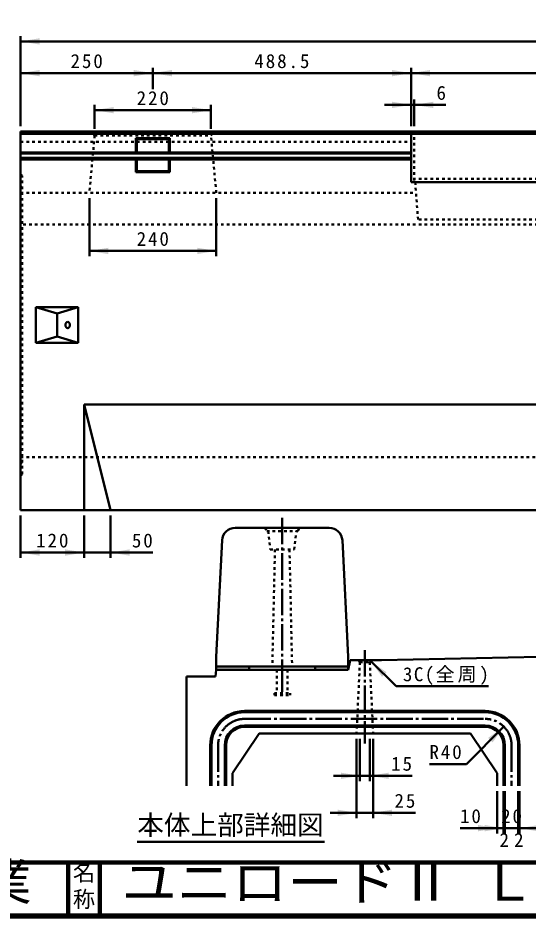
# Model space of a CAD drawing. Units: millimetres, scale not verified. Extents: x 100 to 4105, y 100 to 2870.
# Drawn here: x 1915 to 2880, y 100 to 1801 of the extents above; entities that cross this region are included whole.
import ezdxf
from ezdxf.enums import TextEntityAlignment as Align

# ---------------------------------------------------------------- set-up
doc = ezdxf.new("R2010")
doc.units = ezdxf.units.MM
doc.header["$LTSCALE"] = 5
doc.linetypes.add('USER1', pattern=[2.2, 1, -1.2])
doc.linetypes.add('USER2', pattern=[13.4, 10, -1.2, 1, -1.2])
doc.layers.add('V-nasSTD', color=7, linetype='Continuous', lineweight=35)
doc.styles.add('ＭＳ ゴシック', font='')
doc.styles.get('ＭＳ ゴシック').set_extended_font_data('MS Gothic')

msp = doc.modelspace()

# ---------------------------------------------------------------- hatches: boundary and pattern name
at = {"layer": 'V-nasSTD'}
for points in [[(1956.172, 1762.691), (1920.172, 1756.691), (1956.172, 1750.691)], [(1956.172, 1702.691), (1920.172, 1696.691), (1956.172, 1690.691)], [(2134.172, 1690.691), (2170.172, 1696.691), (2134.172, 1702.691)], [(2206.172, 1702.691), (2170.172, 1696.691), (2206.172, 1690.691)], [(2622.672, 1690.691), (2658.672, 1696.691), (2622.672, 1702.691)], [(2694.672, 1702.691), (2658.672, 1696.691), (2694.672, 1690.691)], [(2622.672, 1630.691), (2658.672, 1636.691), (2622.672, 1642.691)], [(2700.672, 1642.691), (2664.672, 1636.691), (2700.672, 1630.691)], [(2096.172, 1632.691), (2060.172, 1626.691), (2096.172, 1620.691)], [(2244.172, 1620.691), (2280.172, 1626.691), (2244.172, 1632.691)], [(2086.172, 1366.691), (2050.172, 1360.691), (2086.172, 1354.691)], [(2254.172, 1354.691), (2290.172, 1360.691), (2254.172, 1366.691)], [(1956.172, 796.691), (1920.172, 790.691), (1956.172, 784.691)], [(2004.172, 784.691), (2040.172, 790.691), (2004.172, 796.691)], [(2126.172, 796.691), (2090.172, 790.691), (2126.172, 784.691)], [(2612.121, 564.403), (2582.423, 585.616), (2603.636, 555.918)], [(2352.423, 568.741), (2352.423, 574.991), (2289.923, 574.991), (2289.923, 568.741)], [(2539.923, 568.741), (2539.923, 574.991), (2477.423, 574.991), (2477.423, 568.741)], [(2812.815, 431.898), (2834.028, 461.597), (2804.33, 440.383)], [(2525.798, 362.741), (2561.798, 368.741), (2525.798, 374.741)], [(2616.548, 374.741), (2580.548, 368.741), (2616.548, 362.741)], [(2519.548, 292.741), (2555.548, 298.741), (2519.548, 304.741)], [(2622.798, 304.741), (2586.798, 298.741), (2622.798, 292.741)], [(2785.173, 263.741), (2821.173, 269.741), (2785.173, 275.741)], [(2797.673, 263.741), (2833.673, 269.741), (2797.673, 275.741)], [(2899.673, 275.741), (2863.673, 269.741), (2899.673, 263.741)]]:
    msp.add_hatch(color=256, dxfattribs=at).paths.add_polyline_path(points)

# ---------------------------------------------------------------- linework, layer by layer
at = {"layer": 'V-nasSTD', "lineweight": 50}
for p, q in [((1920.172, 1596.691), (1920.172, 1766.691)), ((1920.172, 1756.691), (3920.172, 1756.691)), ((2170.172, 1666.691), (2170.172, 1706.691)), ((2658.672, 1596.691), (2658.672, 1706.691)), ((1920.172, 1696.691), (2170.172, 1696.691)), ((2170.172, 1696.691), (2658.672, 1696.691)), ((2658.672, 1696.691), (3181.672, 1696.691)), ((2060.172, 1591.691), (2060.172, 1636.691)), ((2280.172, 1591.691), (2280.172, 1636.691)), ((2608.672, 1636.691), (2658.672, 1636.691)), ((2658.672, 1636.691), (2664.672, 1636.691)), ((2664.672, 1596.691), (2664.672, 1646.691)), ((2724.672, 1636.691), (2664.672, 1636.691)), ((2060.172, 1626.691), (2280.172, 1626.691)), ((1920.172, 1586.691), (1920.172, 870.691)), ((1920.172, 1586.691), (2658.672, 1586.691)), ((2658.672, 1586.691), (2658.672, 1490.691)), ((3181.672, 1586.691), (2658.672, 1586.691)), ((1920.172, 1581.691), (2658.672, 1581.691)), ((2137.872, 1573.991), (2202.472, 1573.991)), ((2137.872, 1573.991), (2140.172, 1571.691)), ((2137.872, 1573.991), (2137.872, 1546.706)), ((2140.172, 1571.691), (2200.172, 1571.691)), ((2140.172, 1571.691), (2140.172, 1546.706)), ((2200.172, 1571.691), (2202.472, 1573.991)), ((2200.172, 1571.691), (2200.172, 1546.706)), ((2202.472, 1573.991), (2202.472, 1546.706)), ((2658.672, 1581.691), (2920.172, 1581.691)), ((1920.172, 1546.706), (2658.672, 1546.706)), ((1920.172, 1544.691), (2658.672, 1544.691)), ((1920.172, 1536.691), (2658.672, 1536.691)), ((1920.172, 1533.333), (2658.672, 1533.333)), ((2137.872, 1533.333), (2137.872, 1509.391)), ((2140.172, 1533.333), (2140.172, 1511.691)), ((2200.172, 1533.333), (2200.172, 1511.691)), ((2202.472, 1533.333), (2202.472, 1509.391)), ((2137.872, 1509.391), (2140.172, 1511.691)), ((2137.872, 1509.391), (2202.472, 1509.391)), ((2140.172, 1511.691), (2200.172, 1511.691)), ((2200.172, 1511.691), (2202.472, 1509.391)), ((3181.672, 1490.691), (2658.672, 1490.691)), ((2050.172, 1460.691), (2050.172, 1350.691)), ((2290.172, 1460.691), (2290.172, 1350.691)), ((2050.172, 1360.691), (2290.172, 1360.691)), ((1949.172, 1254.191), (1949.172, 1187.191)), ((1949.172, 1254.191), (2029.172, 1254.191)), ((1949.172, 1254.191), (1989.172, 1242.191)), ((1989.172, 1242.191), (2029.172, 1254.191)), ((1989.172, 1242.191), (1989.172, 1199.191)), ((2029.172, 1254.191), (2029.172, 1187.191)), ((1949.172, 1187.191), (1989.172, 1199.191)), ((1989.172, 1199.191), (2029.172, 1187.191)), ((1949.172, 1187.191), (2029.172, 1187.191)), ((2040.172, 1070.691), (2040.172, 870.691)), ((2040.172, 1070.691), (2920.172, 1070.691)), ((2040.172, 1070.691), (2090.172, 870.691)), ((1920.172, 870.691), (3920.172, 870.691)), ((1920.172, 860.691), (1920.172, 780.691)), ((2040.172, 860.691), (2040.172, 780.691)), ((2090.172, 860.691), (2090.172, 780.691)), ((2326.173, 837.491), (2503.672, 837.491)), ((2301.206, 813.772), (2289.923, 593.741)), ((2539.923, 593.741), (2528.639, 813.772)), ((1920.172, 790.691), (2040.172, 790.691)), ((2040.172, 790.691), (2090.172, 790.691)), ((2170.172, 790.691), (2090.172, 790.691)), ((2289.923, 593.741), (2289.923, 574.991)), ((2539.923, 593.741), (2539.923, 574.991)), ((2543.673, 587.491), (2539.923, 568.741)), ((2543.673, 587.491), (2602.423, 587.491)), ((2582.423, 585.616), (2630.133, 537.906)), ((2602.423, 587.491), (2902.423, 593.741)), ((2289.923, 568.741), (2288.673, 556.241)), ((2289.923, 574.991), (2289.923, 568.741)), ((2289.923, 574.991), (2539.923, 574.991)), ((2539.923, 568.741), (2289.923, 568.741)), ((2352.423, 574.991), (2352.423, 568.741)), ((2477.423, 574.991), (2477.423, 568.741)), ((2539.923, 574.991), (2539.923, 568.741)), ((2233.673, 349.741), (2233.673, 556.241)), ((2233.673, 556.241), (2288.673, 556.241)), ((2805.133, 537.906), (2630.133, 537.906)), ((2343.673, 491.241), (2798.673, 491.241)), ((2343.673, 488.741), (2798.673, 488.741)), ((2343.673, 463.741), (2798.673, 463.741)), ((2343.673, 461.241), (2798.673, 461.241)), ((2763.317, 390.886), (2834.028, 461.597)), ((2371.173, 448.741), (2321.173, 373.741)), ((2371.173, 448.741), (2771.173, 448.741)), ((2555.548, 448.741), (2586.798, 448.741)), ((2771.173, 448.741), (2821.173, 373.741)), ((2278.673, 386.241), (2278.673, 426.241)), ((2281.173, 426.241), (2281.173, 349.741)), ((2306.173, 426.241), (2306.173, 349.741)), ((2308.673, 386.241), (2308.673, 426.241)), ((2555.548, 438.741), (2555.548, 288.741)), ((2561.798, 438.741), (2561.798, 358.741)), ((2580.548, 438.741), (2580.548, 358.741)), ((2586.798, 438.741), (2586.798, 288.741)), ((2833.673, 426.241), (2833.673, 386.241)), ((2836.173, 426.241), (2836.173, 349.741)), ((2861.173, 426.241), (2861.173, 349.741)), ((2863.673, 426.241), (2863.673, 386.241)), ((2278.673, 349.741), (2278.673, 386.241)), ((2308.673, 349.741), (2308.673, 386.241)), ((2763.317, 390.886), (2693.317, 390.886)), ((2833.673, 386.241), (2833.673, 349.741)), ((2863.673, 386.241), (2863.673, 349.741)), ((2321.173, 373.741), (2321.173, 349.741)), ((2511.798, 368.741), (2561.798, 368.741)), ((2561.798, 368.741), (2580.548, 368.741)), ((2660.548, 368.741), (2580.548, 368.741)), ((2821.173, 373.741), (2821.173, 349.741)), ((2821.173, 339.741), (2821.173, 259.741)), ((2833.673, 339.741), (2833.673, 259.741)), ((2836.173, 339.741), (2836.173, 259.741)), ((2861.173, 339.741), (2861.173, 259.741)), ((2863.673, 339.741), (2863.673, 259.741)), ((2505.548, 298.741), (2555.548, 298.741)), ((2555.548, 298.741), (2586.798, 298.741)), ((2666.798, 298.741), (2586.798, 298.741)), ((2751.173, 269.741), (2821.173, 269.741)), ((2821.173, 269.741), (2833.673, 269.741)), ((2833.673, 269.741), (2836.173, 269.741)), ((2836.173, 269.741), (2861.173, 269.741)), ((2861.173, 269.741), (2863.673, 269.741)), ((2863.673, 269.741), (2908.673, 269.741)), ((2871.485, 269.741), (2879.298, 269.741)), ((2140.687, 243.956), (2494.696, 243.956))]:
    msp.add_line(p, q, dxfattribs=at)
at = {"layer": 'V-nasSTD', "linetype": 'USER1', "lineweight": 50}
for p, q in [((2664.672, 1586.691), (2664.672, 1490.691)), ((1920.172, 1581.691), (2658.672, 1581.691)), ((1920.172, 1566.691), (2658.672, 1566.691)), ((2060.172, 1578.691), (2050.172, 1470.691)), ((2060.172, 1578.691), (2057.172, 1581.691)), ((2060.172, 1578.691), (2280.172, 1578.691)), ((2280.172, 1578.691), (2283.172, 1581.691)), ((2290.172, 1470.691), (2280.172, 1578.691)), ((1920.172, 1504.691), (1923.172, 1502.691)), ((1923.172, 938.691), (1923.172, 1502.691)), ((1920.172, 1480.691), (1923.172, 1482.691)), ((2920.172, 1496.691), (2664.672, 1496.691)), ((2666.422, 1490.691), (2671.859, 1419.972)), ((1920.172, 1470.691), (2667.959, 1470.691)), ((2920.172, 1419.972), (2671.859, 1419.972)), ((2920.172, 1410.691), (1920.172, 1410.691)), ((1920.172, 970.691), (2920.172, 970.691)), ((1920.172, 960.691), (1923.172, 958.691)), ((1920.172, 936.691), (1923.172, 938.691)), ((2382.423, 837.491), (2385.548, 831.241)), ((2444.298, 831.241), (2447.423, 837.491)), ((2385.548, 831.241), (2444.298, 831.241)), ((2388.048, 831.241), (2392.423, 796.241)), ((2437.423, 796.241), (2441.798, 831.241)), ((2392.423, 796.241), (2437.423, 796.241)), ((2401.173, 796.241), (2396.173, 574.991)), ((2428.673, 796.241), (2433.673, 574.991)), ((2561.798, 583.741), (2555.548, 448.741)), ((2561.798, 583.741), (2558.048, 587.491)), ((2558.048, 587.491), (2584.298, 587.491)), ((2561.798, 583.741), (2580.548, 583.741)), ((2580.548, 583.741), (2584.298, 587.491)), ((2580.548, 583.741), (2586.798, 448.741)), ((2405.034, 568.741), (2405.034, 524.991)), ((2425.034, 568.741), (2425.034, 524.991)), ((2400.034, 524.991), (2430.034, 524.991)), ((2400.034, 524.991), (2400.034, 521.241)), ((2400.034, 521.241), (2430.034, 521.241)), ((2430.034, 524.991), (2430.034, 521.241))]:
    msp.add_line(p, q, dxfattribs=at)
at = {"layer": 'V-nasSTD', "linetype": 'USER2', "lineweight": 50}
for p, q in [((2414.923, 856.241), (2414.923, 556.241)), ((2571.173, 606.241), (2571.173, 429.991)), ((2414.923, 577.491), (2414.923, 521.241)), ((2343.673, 476.241), (2798.673, 476.241)), ((2293.673, 426.241), (2293.673, 349.741)), ((2848.673, 426.241), (2848.673, 349.741))]:
    msp.add_line(p, q, dxfattribs=at)
at = {"layer": 'V-nasSTD', "lineweight": 100}
for p, q in [((105, 205), (4100, 205)), ((105, 205), (4100, 205)), ((105, 205), (4100, 205)), ((2010, 205), (2010, 105)), ((2070, 205), (2070, 105)), ((105, 105), (4100, 105)), ((105, 105), (4100, 105)), ((105, 105), (4100, 105))]:
    msp.add_line(p, q, dxfattribs=at)
at = {"layer": 'V-nasSTD', "lineweight": 13}
msp.add_lwpolyline([(100, 100), (100, 2870), (4105, 2870), (4105, 100)], close=True, dxfattribs=at)
at = {"layer": 'V-nasSTD', "lineweight": 50}
for centre, radius, start, end in [((2326.173, 812.491), 25, 90, 177.06433), ((2503.672, 812.491), 25, 2.93567, 90), ((2343.673, 426.241), 65, 90, 180), ((2343.673, 426.241), 62.5, 90, 180), ((2798.673, 426.241), 65, 0, 90), ((2798.673, 426.241), 62.5, 0, 90), ((2343.673, 426.241), 37.5, 90, 180), ((2343.673, 426.241), 35, 90, 180), ((2798.673, 426.241), 37.5, 0, 90), ((2798.673, 426.241), 35, 0, 90)]:
    msp.add_arc(centre, radius, start, end, dxfattribs=at)
at = {"layer": 'V-nasSTD', "linetype": 'USER2', "lineweight": 50}
for centre, start, end in [((2343.673, 426.241), 90, 180), ((2798.673, 426.241), 0, 90)]:
    msp.add_arc(centre, 50, start, end, dxfattribs=at)
at = {"layer": 'V-nasSTD', "lineweight": 50}
msp.add_ellipse((2009.172, 1220.691), major_axis=(0, 6), ratio=0.707107, dxfattribs=at)

# ---------------------------------------------------------------- texts
at = {"layer": 'V-nasSTD', "style": 'ＭＳ ゴシック'}
for s, height, p in [('6', 26.39, (2706.672, 1672.691)), ('本体上部詳細図', 36.95, (2140.687, 294.356)), ('2', 26.39, (2825.923, 260.741)), ('2', 26.39, (2853.423, 260.741)), ('名', 30.79, (2018.982, 200.999)), ('称', 30.79, (2018.976, 151.01))]:
    msp.add_text(s, height=height, dxfattribs=at).set_placement(p, align=Align.TOP_LEFT)
at = {"layer": 'V-nasSTD', "style": 'ＭＳ ゴシック', "width": 1.1}
for s, p in [('株式会社船生コンクリート工業', (478.279, 202.55)), ('ユニロードⅡ Ｌ集水', (2111, 202.47))]:
    msp.add_text(s, height=69.65, dxfattribs=at).set_placement(p, align=Align.TOP_LEFT)
at = {"layer": 'V-nasSTD', "char_height": 26.39, "attachment_point": 1, "style": 'ＭＳ ゴシック'}
for s, insert in [('\\T1.2;250', (2014.572, 1732.691)), ('\\T1.2;488.5', (2362.222, 1732.691)), ('\\T1.2;220', (2139.572, 1662.691)), ('\\T1.2;240', (2139.572, 1396.691)), ('\\T1.2;120', (1949.572, 826.691)), ('\\T1.2;50', (2130.572, 826.688)), ('\\T1.15;3C(全周)', (2643.133, 573.906)), ('\\T1.2;R40', (2693.317, 426.886)), ('\\T1.2;15', (2620.948, 404.741)), ('\\T1.2;25', (2627.198, 334.741)), ('\\T1.2;10', (2751.173, 305.741)), ('\\T1.2;20', (2828.873, 305.741))]:
    msp.add_mtext(s, dxfattribs=dict(at, insert=insert))

doc.saveas('drawing.dxf')
